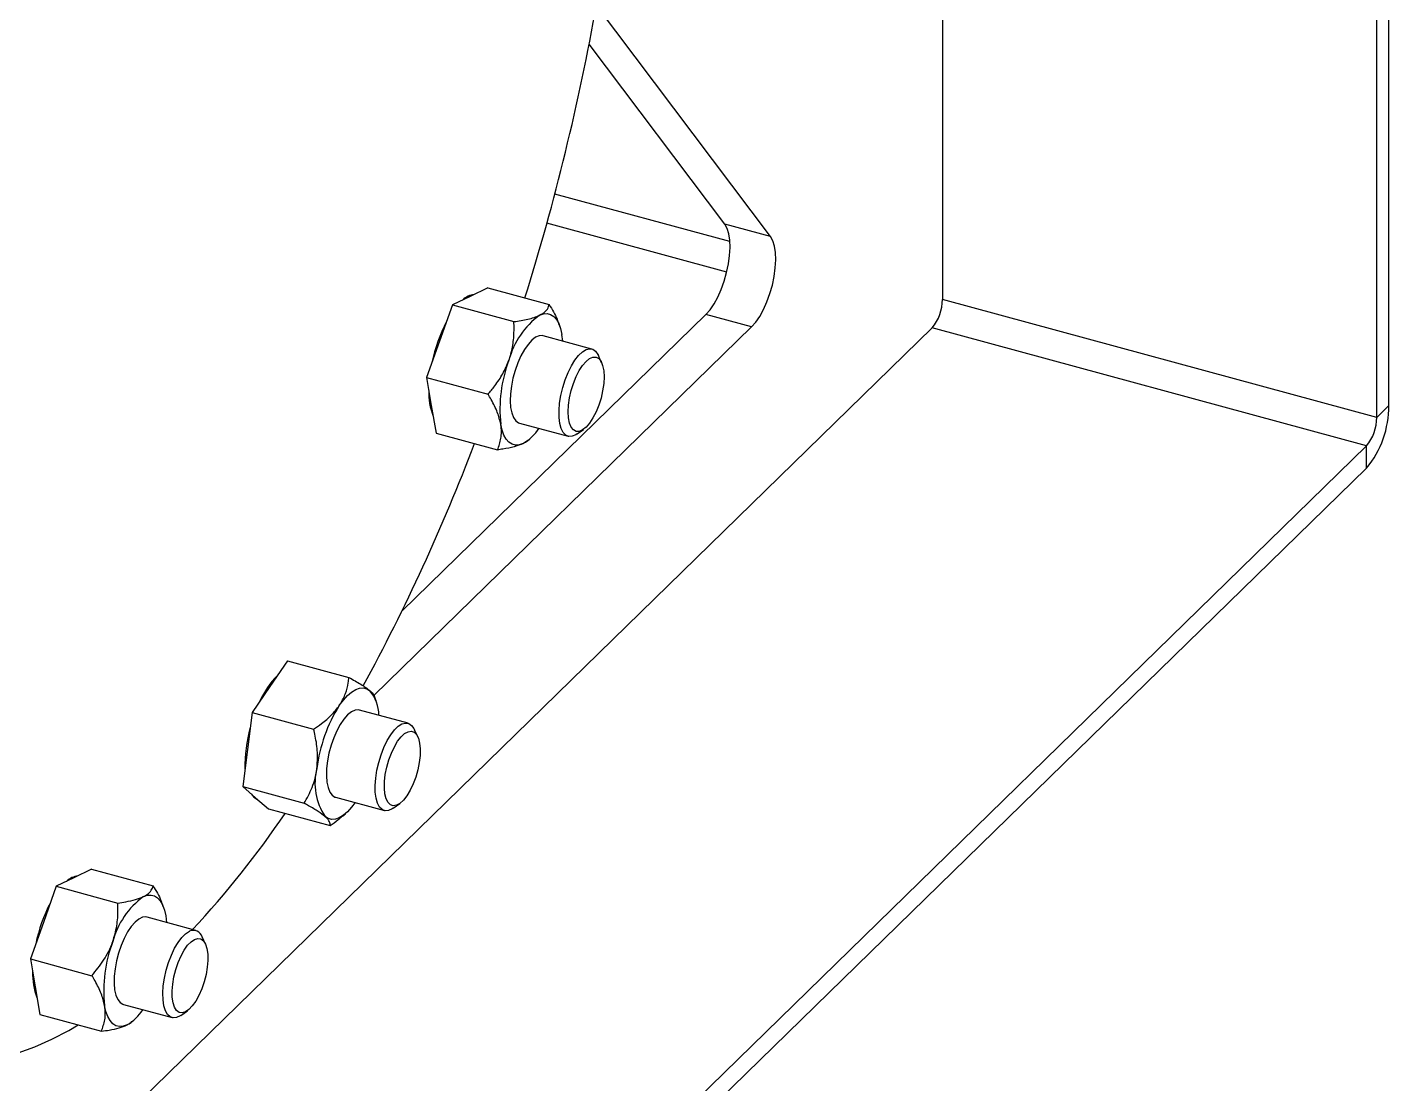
# Model space of a CAD drawing. Header units: inches. Extents: x 0.9 to 37.1, y -8.4 to 11.7.
# Drawn here: x 36.9664 to 37.1036, y 1.2633 to 1.3698 of the extents above; entities that cross this region are included whole.
import ezdxf

# ---------------------------------------------------------------- set-up
doc = ezdxf.new("R2010")
doc.units = ezdxf.units.IN
doc.header["$MEASUREMENT"] = 0

msp = doc.modelspace()

# ---------------------------------------------------------------- linework, layer by layer
at = {"color": 7, "linetype": 'Continuous', "lineweight": 25}
for p, q in [((37.05860578245871, 1.449379206393545), (37.05860578245871, 1.342398325230914)), ((37.10358140667955, 1.331691442438752), (37.10358140667955, 1.429743497552403)), ((37.1023660541042, 1.330505221066866), (37.1023660541042, 1.428557276180517)), ((37.04128332870542, 1.348721223746305), (37.02374353634006, 1.372007131262095)), ((37.03667698432169, 1.349973129447784), (37.02301407565872, 1.368112068660704)), ((37.03719006994942, 1.348218657007727), (37.0195498678823, 1.353012885945761)), ((37.03688061415699, 1.345153823336581), (37.01875912131403, 1.350078856794674)), ((37.04128332870542, 1.348721223746305), (37.03667698432169, 1.349973129447784)), ((37.01279148554298, 1.343558665540575), (37.0110130043907, 1.342698066810524)), ((37.01279148554298, 1.343558665540575), (37.0189870187391, 1.341874852372086)), ((37.00923452323843, 1.341837468080473), (37.00793258467466, 1.338175499380915)), ((37.0110130043907, 1.342698066810524), (37.00923452323843, 1.341837468080473)), ((37.00923452323843, 1.341837468080473), (37.01543005643455, 1.340153654911984)), ((37.1023660541042, 1.330505221066866), (37.05860578245871, 1.342398325230914)), ((37.00414348535369, 1.310971891299213), (37.03477641613654, 1.340870570839181)), ((37.03938276052028, 1.339618665137702), (37.03477641613654, 1.340870570839181)), ((37.05758488629542, 1.339526845808243), (36.88541203229278, 1.171480862098829)), ((37.00132994246421, 1.302477948151913), (37.03938276052028, 1.339618665137702)), ((37.02007018825192, 1.339655643103154), (37.0200211808914, 1.339797416261028)), ((37.10134515794092, 1.327633741644195), (37.05758488629542, 1.339526845808243)), ((37.00793258467466, 1.338175499380915), (37.00663064611089, 1.334513530681356)), ((37.02329345206094, 1.337395443064468), (37.01838447085119, 1.338729598970534)), ((37.02035004045353, 1.33819539926968), (37.02026967159477, 1.33885439890482)), ((37.0242721966096, 1.336013377676165), (37.0239414755003, 1.336745707180037)), ((37.00663064611089, 1.334513530681356), (37.00710718869939, 1.33171216071185)), ((37.00663064611089, 1.334513530681356), (37.01282617930701, 1.332829717512868)), ((37.00710718869939, 1.33171216071185), (37.0075837312879, 1.328910790742343)), ((37.10358140667955, 1.331691442438752), (37.1023660541042, 1.330505221066866)), ((37.01599403290625, 1.329934063979889), (37.020903014116, 1.328599908073823)), ((37.0075837312879, 1.328910790742343), (37.01377926448403, 1.327226977573854)), ((37.01685101491763, 1.328172658140899), (37.01697911738054, 1.328282153126)), ((37.02179076810003, 1.328832252562306), (37.02244667616824, 1.329296437396634)), ((36.924785958988, 1.155306550793693), (37.10134515794092, 1.327633741644195)), ((37.10134515794092, 1.32540153513195), (37.10134515794092, 1.327633741644195)), ((36.924785958988, 1.153074344281448), (37.10134515794092, 1.32540153513195)), ((36.99261655333801, 1.305974743039235), (36.99083807218573, 1.303363637516323)), ((36.99261655333801, 1.305974743039235), (36.99881208653414, 1.304290929870747)), ((36.99083807218573, 1.303363637516323), (36.98905959103345, 1.300752531993409)), ((37.00154604799748, 1.301932437360034), (37.00139669225963, 1.302364507856735)), ((36.98905959103345, 1.300752531993409), (36.98858304844495, 1.297020921672961)), ((36.98905959103345, 1.300752531993409), (36.99525512422958, 1.299068718824921)), ((37.00476931180649, 1.299672237321348), (36.99986033059675, 1.301006393227414)), ((37.00574805635516, 1.298290171933045), (37.00541733524586, 1.299022501436917)), ((36.98858304844495, 1.297020921672961), (36.98810650585644, 1.293289311352513)), ((36.98810650585644, 1.293289311352513), (36.99430203905257, 1.291605498184024)), ((36.98810650585644, 1.293289311352513), (36.98940844442021, 1.292168806554977)), ((36.98940844442021, 1.292168806554977), (36.99071038298398, 1.291048301757442)), ((36.99071038298398, 1.291048301757442), (36.99690591618011, 1.289364488588953)), ((36.99746989265181, 1.292210858236768), (37.00237887386155, 1.290876702330702)), ((37.00326662784558, 1.291109046819186), (37.0039225359138, 1.291573231653514)), ((36.99815021430642, 1.290298452778456), (36.99845497712609, 1.29055894738288)), ((36.97109902941144, 1.284097726640284), (36.96932054825916, 1.283237127910232)), ((36.97287751056372, 1.284958325370334), (36.97109902941144, 1.284097726640284)), ((36.97287751056372, 1.284958325370334), (36.97907304375984, 1.283274512201846)), ((36.96932054825916, 1.283237127910232), (36.96801860969539, 1.279575159210674)), ((36.96932054825916, 1.283237127910232), (36.97551608145529, 1.281553314741743)), ((36.98337947708168, 1.278795102894228), (36.97847049587192, 1.280129258800294)), ((36.98015621327266, 1.281055302932913), (36.98010720591214, 1.281197076090788)), ((36.9803556966155, 1.28025405873458), (36.98043606547427, 1.27959505909944)), ((36.96801860969539, 1.279575159210674), (36.96671667113162, 1.275913190511116)), ((36.98435822163034, 1.277413037505924), (36.98402750052104, 1.278145367009797)), ((36.96671667113162, 1.275913190511116), (36.97291220432775, 1.274229377342628)), ((36.96671667113162, 1.275913190511116), (36.96719321372013, 1.273111820541609)), ((36.96719321372013, 1.273111820541609), (36.96766975630864, 1.270310450572103)), ((36.97608005792699, 1.271333723809648), (36.98098903913673, 1.269999567903582)), ((36.98187679312076, 1.270231912392065), (36.98253270118898, 1.270696097226394)), ((36.96766975630864, 1.270310450572103), (36.97386528950476, 1.268626637403614)), ((36.97695947810838, 1.269591496892242), (36.97706514240128, 1.269681812955759))]:
    msp.add_line(p, q, dxfattribs=at)
at = {"color": 7, "linetype": 'Continuous', "lineweight": 25, "flags": 128}
for points in [[(37.03477641613654, 1.340870570839181), (37.03519389152883, 1.341344378835702), (37.03559895991945, 1.341936784105749), (37.03597958303188, 1.342630180885444), (37.03632444908182, 1.343403962032019), (37.03662330895341, 1.344235131449983), (37.03686728079397, 1.345098987514868), (37.03704911397487, 1.345969857183787), (37.03716340457382, 1.346821858975713), (37.03720675597467, 1.347629672146333), (37.03717787981189, 1.348369289198318), (37.03707763425967, 1.349018729363036), (37.03690899852769, 1.349558691849676), (37.03667698432169, 1.349973129447784)], [(37.03938276052028, 1.339618665137702), (37.03980023591257, 1.340092473134223), (37.04020530430319, 1.34068487840427), (37.04058592741562, 1.341378275183965), (37.04093079346556, 1.34215205633054), (37.04122965333714, 1.342983225748505), (37.04147362517771, 1.343847081813389), (37.04165545835861, 1.344717951482309), (37.04176974895756, 1.345569953274234), (37.0418131003584, 1.346377766444855), (37.04178422419562, 1.347117383496839), (37.04168397864341, 1.347766823661557), (37.04151534291143, 1.348306786148197), (37.04128332870542, 1.348721223746305)], [(37.01801464785398, 1.340795170144276), (37.01840966193297, 1.340934437822778), (37.01878379445756, 1.340960733076085), (37.01913064391655, 1.340873605985123), (37.01944427561951, 1.340674547318573), (37.01971932324105, 1.34036696302541), (37.01995108064011, 1.339956115958169), (37.02013558238335, 1.339449035824078), (37.02026967159477, 1.33885439890482)], [(37.01838447085119, 1.338729598970534), (37.01832081334884, 1.338743880884959), (37.01798107097763, 1.338730223752684), (37.01761587888907, 1.338575198673602), (37.01723697465737, 1.338283788281309), (37.01685653657629, 1.337865358745587), (37.01648679223879, 1.337333358736), (37.01613962553211, 1.336704887170586), (37.01582619467985, 1.336000143642565), (37.01555657360748, 1.335241779188795), (37.01533942815811, 1.334454168266802), (37.01518173756518, 1.333662625339669), (37.01508857013407, 1.332892591248356), (37.01506292034267, 1.332168815522146), (37.0151056125964, 1.331514560908402), (37.01521527473108, 1.330950855688734), (37.01538838211549, 1.330495817812719), (37.01561937093584, 1.330164072572099), (37.0159008170214, 1.329966282531869), (37.01599403290625, 1.329934063979889)], [(37.02059431100525, 1.33429201614424), (37.02088701530904, 1.33502652706014), (37.02121864914886, 1.335695829019775), (37.02157855354022, 1.336278410107459), (37.02195516085985, 1.336755545687683), (37.02233636663863, 1.337111900230313), (37.02270991860917, 1.337336020207136), (37.02306381050379, 1.337420702217694), (37.02338666794579, 1.337363224512488), (37.02366811403135, 1.337165434472258), (37.0238991028517, 1.336833689231638), (37.0239414755003, 1.336745707180037)], [(37.0214311233862, 1.33393068472498), (37.02170469000043, 1.334610046397876), (37.02201679989915, 1.335221080606549), (37.02235545887397, 1.335740305649033), (37.02270765245044, 1.336147767998129), (37.0230598460269, 1.336427809104269), (37.02339850500172, 1.336569667144793), (37.02371061490044, 1.336567890594758), (37.02398418151468, 1.336422547725986), (37.02420869183285, 1.336139223983416), (37.02437551804935, 1.335728807339583), (37.02447824912625, 1.335207069875946), (37.02451293716585, 1.33459406167064), (37.02447824912625, 1.333913340285214), (37.02437551804935, 1.333191065460757), (37.02420869183285, 1.332454993813719), (37.02398418151468, 1.3317334121647), (37.02371061490044, 1.331054050491804), (37.02339850500172, 1.33044301628313), (37.0230598460269, 1.329923791240647), (37.02270765245044, 1.329516328891551), (37.02235545887397, 1.329236287785411), (37.02201679989915, 1.329094429744887), (37.02170469000043, 1.329096206294921), (37.0214311233862, 1.329241549163693), (37.02120661306802, 1.329524872906264), (37.02103978685152, 1.329935289550097), (37.02093705577462, 1.330457027013733), (37.02090236773503, 1.33107003521904), (37.02093705577462, 1.331750756604466), (37.02103978685152, 1.332473031428922), (37.02120661306802, 1.33320910307596), (37.0214311233862, 1.33393068472498)], [(37.02179076810003, 1.328832252562306), (37.02167160607812, 1.328754308370755), (37.02130641398956, 1.328599283291673), (37.02096667161835, 1.328585626159398), (37.02066329856383, 1.328713775925398), (37.02040604548561, 1.328979613750753), (37.02020318070929, 1.329374595389023), (37.02006122447568, 1.329886025805363), (37.01998473937495, 1.330497467205385), (37.01997618370115, 1.331189267359396), (37.0200358324407, 1.331939191241232), (37.02016176843401, 1.33272313568029), (37.02034994399464, 1.333515904057269), (37.02059431100525, 1.33429201614424)], [(37.01636385590346, 1.327868492806146), (37.01596884182447, 1.327729225127644), (37.01559470929988, 1.327702929874337), (37.0152478598409, 1.3277900569653), (37.01493422813794, 1.32798911563185), (37.0146591805164, 1.328296699925013), (37.01442742311733, 1.328707546992254), (37.0142429213741, 1.329214627126345), (37.01410883216268, 1.329809264045602)], [(36.99783971564901, 1.301460740850075), (36.99824885248198, 1.302009543838256), (36.99866511162428, 1.302465935620222), (36.99908137076658, 1.30282210720605), (36.99949050759954, 1.303071964401156), (36.99988552167852, 1.303211232079658), (37.00025965420312, 1.303237527332965), (37.0006065036621, 1.303150400242002), (37.00092013536506, 1.302951341575453)], [(36.99986033059675, 1.301006393227414), (36.99976960653095, 1.301024977509188), (36.99942731259247, 1.300999459781933), (36.99906052088774, 1.300832817035527), (36.99868102040394, 1.300530405304952), (36.99830100859886, 1.300101944352055), (36.99793269936461, 1.299561205264399), (36.99758793046301, 1.298925567841185), (36.99727778305025, 1.298215461992198), (36.99701222551936, 1.297453711103702), (36.99679979310787, 1.296664798476024), (36.99664731356829, 1.295874080410137), (36.99655968771847, 1.295106971235283), (36.99653973192535, 1.294388126471522), (36.99658808758451, 1.293740650381029), (36.99670320050529, 1.293185353378097), (36.9968813708637, 1.2927400831653), (36.99711687211783, 1.292419151093647), (36.99740213506358, 1.292232872183985), (36.99746989265181, 1.292210858236768)], [(37.00302361914625, 1.298510445990839), (37.00339929201444, 1.298997004753649), (37.00378058312479, 1.299363918180972), (37.00415523746729, 1.299599393373359), (37.00451121334312, 1.299695861964375), (37.00483706939472, 1.299650223374131), (37.00512233234048, 1.29946394446447), (37.00535783359459, 1.299143012392816), (37.00541733524586, 1.299022501436917)], [(37.00326662784558, 1.291109046819186), (37.00317868357056, 1.291050278522589), (37.00281189186583, 1.290883635776183), (37.00246959792735, 1.290858118048929), (37.00216280336396, 1.290974545501577), (37.00190136880535, 1.291229176060003), (37.00169369697333, 1.291613825688547), (37.00154646261149, 1.292116131431658), (37.00146439795333, 1.292719948769453), (37.0014501406245, 1.293405870515873), (37.00150414886727, 1.294151850581611), (37.0016246868123, 1.294933912553558), (37.00180788027083, 1.295726920316454), (37.0020478412544, 1.296505385948309), (37.00233685721954, 1.297244288923193), (37.00266563895532, 1.297919880291522), (37.00302361914625, 1.298510445990839)], [(37.00371627012981, 1.297855539270414), (37.00406544092645, 1.298302221866213), (37.00441914913577, 1.298626184691589), (37.00476380194964, 1.298814978036843), (37.00508615455369, 1.298861346679593), (37.00537381911816, 1.2987635086989), (37.00561574085513, 1.298525223953497), (37.00580262284794, 1.298155649592517), (37.00592728332641, 1.297668988151393), (37.00598493165825, 1.297083941756383), (37.0059733524504, 1.296422993412351), (37.00589299068533, 1.295711542993494), (37.0057469346206, 1.294976931140422), (37.00554079710887, 1.294247388574674), (37.00528249989911, 1.293550951207919), (37.00498196920825, 1.292914382737596), (37.00465075426217, 1.292362146133026), (37.00430158346553, 1.291915463537226), (37.00394787525622, 1.29159150071185), (37.00360322244235, 1.291402707366596), (37.00328086983829, 1.291356338723847), (37.00299320527382, 1.291454176704539), (37.00275128353685, 1.291692461449942), (37.00256440154403, 1.292062035810922), (37.00243974106557, 1.292548697252047), (37.00238209273374, 1.293133743647056), (37.00239367194158, 1.293794691991088), (37.00247403370665, 1.294506142409946), (37.00262008977138, 1.295240754263018), (37.00282622728312, 1.295970296828766), (37.00308452449287, 1.29666673419552), (37.00338505518374, 1.297303302665844), (37.00371627012981, 1.297855539270414)], [(36.99943546225415, 1.291676658535915), (36.99908137076658, 1.291207707625927), (36.99866511162428, 1.29075131584396), (36.99824885248198, 1.290395144258132), (36.99783971564901, 1.290145287063026), (36.99744470157002, 1.290006019384524), (36.99707056904543, 1.289979724131217), (36.99672371958645, 1.29006685122218), (36.99641008788349, 1.290265909888729)], [(36.97810067287472, 1.282194829974036), (36.97849568695371, 1.282334097652538), (36.9788698194783, 1.282360392905845), (36.97921666893728, 1.282273265814882), (36.97953030064024, 1.282074207148332), (36.97980534826178, 1.28176662285517), (36.98003710566085, 1.281355775787928), (36.98022160740408, 1.280848695653837), (36.9803556966155, 1.28025405873458)], [(36.97847049587192, 1.280129258800294), (36.97835245806072, 1.280151157085878), (36.97800768915912, 1.28011378447442), (36.97763937992487, 1.279935561354733), (36.9772593681198, 1.279622215964526), (36.97687986763599, 1.279183819482463), (36.97651307593126, 1.278634462332189), (36.97617078199278, 1.277991801304529), (36.97586398742939, 1.277276492053693), (36.97560255287078, 1.276511525207563), (36.97539488103877, 1.275721487429989), (36.97524764667692, 1.274931771185188), (36.97516558201876, 1.27416775860305), (36.97515132468993, 1.273454005676594), (36.9752053329327, 1.272813453012156), (36.97532587087773, 1.272266688499418), (36.97550906433626, 1.271831285599701), (36.97574902531983, 1.271521238520451), (36.97603804128497, 1.271346512429903), (36.97608005792699, 1.271333723809648)], [(36.98187679312076, 1.270231912392065), (36.98182015508379, 1.270193265349143), (36.98145184584953, 1.270015042229456), (36.98110707694794, 1.269977669617998), (36.98079692953517, 1.270082348701252), (36.98053137200428, 1.270325715007351), (36.98031893959279, 1.270699946542975), (36.98016646005321, 1.27119301519865), (36.9800788342034, 1.271789073342085), (36.98005887841028, 1.272468963174111), (36.98010723406944, 1.273210832476112), (36.98022234699022, 1.27399083695831), (36.98040051734863, 1.274783906634856), (36.98063601860275, 1.275564551593807), (36.98092128154851, 1.276307681263865), (36.98124713760011, 1.276989410845985), (36.98160311347593, 1.27758782899047), (36.98197776781844, 1.278083702045775), (36.98235905892879, 1.278461092243897), (36.98273473179697, 1.27870786995335), (36.98273473179697, 1.27870786995335)], [(36.98326091953735, 1.277890490004412), (36.98359213448342, 1.277984805282299), (36.9838926651743, 1.27793489114694), (36.98415096238405, 1.277742665770567), (36.98435709989578, 1.277415516266591), (36.98450315596051, 1.276966014806983), (36.98458351772558, 1.276411435480752), (36.98459509693343, 1.275773090460393), (36.98453744860159, 1.275075510987052), (36.98441278812313, 1.274345504648681), (36.98422590613032, 1.273611125179472), (36.98398398439334, 1.272900594370582), (36.98369631982888, 1.272241217522526), (36.98337396722481, 1.271658334117792), (36.98302931441095, 1.27117434403874), (36.98267560620163, 1.270807846752681), (36.98232643540499, 1.270572926544786), (36.98199522045892, 1.2704786112669), (36.98169468976806, 1.270528525402259), (36.98143639255829, 1.270720750778632), (36.98123025504657, 1.271047900282608), (36.98108419898183, 1.271497401742216), (36.98100383721676, 1.272051981068448), (36.98099225800892, 1.272690326088806), (36.98104990634076, 1.273387905562147), (36.98117456681922, 1.274117911900517), (36.98136144881202, 1.274852291369726), (36.981603370549, 1.275562822178617), (36.98189103511347, 1.276222199026673), (36.98221338771753, 1.276805082431407), (36.9825580405314, 1.277289072510459), (36.98291174874071, 1.277655569796518), (36.98326091953735, 1.277890490004412)], [(36.97644988092419, 1.269268152635906), (36.9760548668452, 1.269128884957404), (36.97568073432061, 1.269102589704097), (36.97533388486163, 1.269189716795059), (36.97502025315868, 1.26938877546161), (36.97474520553713, 1.269696359754772), (36.97451344813807, 1.270107206822014), (36.97432894639483, 1.270614286956105), (36.97419485718341, 1.271208923875362)], [(36.96548823572491, 1.266444013961545), (36.96716810142024, 1.267063664334355), (36.96886800484385, 1.267821798543507), (36.97058545115303, 1.268717303922501), (36.97152696854035, 1.269262142937585)]]:
    msp.add_lwpolyline(points, dxfattribs=at)
at = {"color": 7, "linetype": 'Continuous', "lineweight": 25}
for centre, radius, start, end in [((36.78324983572308, 1.415120709845493), 0.2443275182733034, 342.7181963375587, 349.879458427476), ((37.01177248920538, 1.340713929339224), 0.002215239680967086, 98.68060415679075, 132.9636421664591), ((37.0541324424154, 1.342371511234746), 0.004473420406517476, 320.5129436103451, 0.3434369839134369), ((37.02282973892927, 1.334205151789004), 0.008161705948279727, 126.1542656647852, 165.326465532524), ((37.02264028077611, 1.33287243105314), 0.01578845667493203, 152.5027461692479, 168.4391243769448), ((37.02783553655674, 1.331340677851966), 0.0138118659770657, 159.0790953833281, 186.3658546268562), ((37.01336419403312, 1.33298770131664), 0.006516959525266989, 177.9866373101771, 201.3217654583337), ((37.0938889963807, 1.331594901927113), 0.0096928910791142, 320.2857092352176, 0.5706713590326876), ((37.0140690021842, 1.331856916286538), 0.00460150795411037, 299.9152035903131, 327.7261374858701), ((37.0978927140609, 1.330478407070697), 0.004473420406514357, 320.5129436103309, 0.3434369839279017), ((36.8228384329845, 1.399643234918492), 0.2018201149423099, 331.5277889224989, 339.1640903028313), ((36.99757182455888, 1.298535351404337), 0.00843179149877929, 134.9776480799043, 156.5030831174016), ((36.99804290203497, 1.300495098890049), 0.003783067507375965, 359.6530887508011, 40.486793583006), ((37.01072652307388, 1.293306876459214), 0.01524976426408524, 147.6772521365573, 173.1791284576977), ((37.00290308980935, 1.295312852704046), 0.01457153487821975, 164.4810542025301, 180.9638958076552), ((37.00136415943911, 1.293604911570738), 0.005974257879486107, 165.3287710282204, 213.9796317402833), ((36.9902186099359, 1.293360494627442), 0.001494777273012968, 212.5817395976792, 245.9848312731961), ((36.90907537167875, 1.347397319967442), 0.1008361495917271, 317.1977403548059, 325.7128317836309), ((36.97183455273606, 1.282163107088264), 0.002162733346371992, 98.25106825909667, 133.393178064175), ((36.98264911782928, 1.274298714601479), 0.01570750262590391, 152.378538302668, 168.4778422915895), ((36.98291576395001, 1.275604811618765), 0.008161705948278006, 126.1542656647871, 165.3264655325317), ((36.98313420352871, 1.277859153138182), 0.0009380287292002538, 17.76554682152537, 115.2053009353195), ((36.98792156157747, 1.272740337681726), 0.01381186597705471, 159.0790953833136, 186.3658546268641), ((36.97357178201185, 1.274408040288141), 0.006637767769112198, 178.2018903098192, 201.106512458691), ((36.97415502720493, 1.273256576116301), 0.004601507954114761, 299.9152035903375, 327.7261374858624)]:
    msp.add_arc(centre, radius, start, end, dxfattribs=at)
for points, knots in [([(37.01801464785399, 1.340795170144276), (37.01823280346804, 1.340923886580343), (37.01867699808322, 1.341185970817947), (37.01890501932969, 1.341569379965662), (37.01896850269088, 1.341805874536162), (37.0189870187391, 1.341874852372086)], [0, 0, 0, 0, 0.4060446745436591, 0.8267623950146719, 1, 1, 1, 1]), ([(37.0189870187391, 1.341874852372086), (37.01929056835854, 1.341379029481263), (37.01972271861212, 1.34067314822071), (37.01991962947134, 1.339987221801068), (37.01997822682529, 1.339783101655774)], [0, 0, 0, 0, 0.7024168490246165, 1, 1, 1, 1]), ([(37.01543005643455, 1.340153654911984), (37.01591817066219, 1.340229896899363), (37.01691217880845, 1.340385158008854), (37.01768906999012, 1.340638773912693), (37.01800606089479, 1.340791045269068), (37.01801464785398, 1.340795170144276)], [0, 0, 0, 0, 0.4841952181635705, 0.9860273763411899, 0.9999999999999999, 0.9999999999999999, 0.9999999999999999, 0.9999999999999999]), ([(37.01493422813794, 1.336272602714667), (37.01496307221431, 1.336356359662813), (37.01515240164428, 1.336906131305437), (37.01538415115716, 1.337965501944621), (37.01546419265956, 1.339184870087279), (37.01543850831887, 1.339913790742202), (37.01543005643455, 1.340153654911984)], [0, 0, 0, 0, 0.06625438873007879, 0.4348867160202251, 0.8140395284738102, 1, 1, 1, 1]), ([(37.01282617930701, 1.332829717512868), (37.01305617393567, 1.333107212741594), (37.01360031949508, 1.333763740232451), (37.01436160336313, 1.334897354735632), (37.01474174659328, 1.335810328173058), (37.01493422813794, 1.336272602714667)], [0, 0, 0, 0, 0.2654708005955052, 0.6280788300799376, 1, 1, 1, 1]), ([(37.01410883216268, 1.329809264045602), (37.01401153076011, 1.330209476472624), (37.01381341181984, 1.331024363615404), (37.01329412690625, 1.332050936857702), (37.01293184519383, 1.332653863317454), (37.01282617930701, 1.332829717512868)], [0, 0, 0, 0, 0.4060446745436633, 0.8267623950146796, 0.9999999999999999, 0.9999999999999999, 0.9999999999999999, 0.9999999999999999]), ([(37.01377926448403, 1.327226977573854), (37.01391686267425, 1.327604888866121), (37.01419707110549, 1.328374476970309), (37.01419414194205, 1.329299240086633), (37.01411108216698, 1.329795812409572), (37.01410883216268, 1.329809264045602)], [0, 0, 0, 0, 0.4841952181635776, 0.98602737634119, 0.9999999999999999, 0.9999999999999999, 0.9999999999999999, 0.9999999999999999]), ([(37.01682365980459, 1.328205782581258), (37.01670326165826, 1.328091491098504), (37.01657764107799, 1.32797224206667), (37.01637238886916, 1.327872633827074), (37.01636385590346, 1.327868492806146)], [0, 0, 0, 0, 0.9584269238707149, 0.9999999999999999, 0.9999999999999999, 0.9999999999999999, 0.9999999999999999]), ([(37.01636385590346, 1.327868492806146), (37.01608442530743, 1.327756429597215), (37.01551546646301, 1.32752825360374), (37.01456472413675, 1.327341264559479), (37.01395662684446, 1.327252784385785), (37.01377926448403, 1.327226977573854)], [0, 0, 0, 0, 0.4060446745436567, 0.8267623950146704, 1, 1, 1, 1]), ([(36.99783971564901, 1.301460740850075), (36.99787942913689, 1.301520528766757), (36.99814010422052, 1.3019129702524), (36.99850503990351, 1.302678641135953), (36.99873236120487, 1.303573230505143), (36.99879234711479, 1.304113232658638), (36.99881208653414, 1.304290929870747)], [0, 0, 0, 0, 0.06625438873007958, 0.4348867160202253, 0.8140395284738108, 1, 1, 1, 1]), ([(36.99881208653414, 1.304290929870747), (36.99922612800734, 1.304059233389167), (37.00006929252491, 1.303587400819844), (37.00068138827709, 1.303155922013318), (37.00091383852572, 1.302956737285871), (37.00092013536506, 1.302951341575453)], [0, 0, 0, 0, 0.4841952181635721, 0.9860273763411905, 1, 1, 1, 1]), ([(37.00092013536506, 1.302951341575453), (37.00108256291603, 1.302799374733652), (37.00132564338509, 1.302571949207823), (37.00135992004266, 1.302409616372312), (37.00137129287103, 1.302355755126536)], [0, 0, 0, 0, 0.6682048606718283, 1, 1, 1, 1]), ([(36.99525512422958, 1.299068718824921), (36.99552546586828, 1.29925724155011), (36.99616506864109, 1.299703268504542), (36.99708542699796, 1.300486094795568), (36.99758616978258, 1.301133124256597), (36.99783971564901, 1.301460740850075)], [0, 0, 0, 0, 0.2654708005955059, 0.628078830079939, 1, 1, 1, 1]), ([(36.99558469190823, 1.295118025006713), (36.99562071832882, 1.295648369476488), (36.99569407303986, 1.296728223225356), (36.99549063687365, 1.298063074527887), (36.99530830465498, 1.29884163721015), (36.99525512422958, 1.299068718824921)], [0, 0, 0, 0, 0.4060446745436606, 0.826762395014679, 1, 1, 1, 1]), ([(36.99430203905257, 1.291605498184024), (36.99458778275165, 1.292128004034548), (36.9951696784403, 1.293192048150615), (36.99549634013579, 1.294438502049339), (36.99558236167282, 1.295100102916317), (36.99558469190823, 1.295118025006713)], [0, 0, 0, 0, 0.484195218163577, 0.9860273763411884, 1, 1, 1, 1]), ([(36.99641008788349, 1.290265909888729), (36.99619732119905, 1.29043098478576), (36.99576409918028, 1.290767099813936), (36.99497128122771, 1.291236640828803), (36.99445315868229, 1.291522207577106), (36.99430203905257, 1.291605498184024)], [0, 0, 0, 0, 0.406044674543657, 0.8267623950146687, 1, 1, 1, 1]), ([(36.99690591618011, 1.289364488588953), (36.99691521659621, 1.289481129816139), (36.99693415619853, 1.289718660958334), (36.99664579297839, 1.290062156199397), (36.99641630449173, 1.290260535983405), (36.99641008788349, 1.290265909888729)], [0, 0, 0, 0, 0.4841952181635767, 0.9860273763411904, 1, 1, 1, 1]), ([(36.99690591618011, 1.289364488588953), (36.99718124989197, 1.289550383902122), (36.99762280546672, 1.28984850617452), (36.99799756572864, 1.290187875324124), (36.9981386427582, 1.290315629508371)], [0, 0, 0, 0, 0.6235539252873776, 1, 1, 1, 1]), ([(36.97810067287472, 1.282194829974036), (36.9781403863626, 1.282214690759072), (36.97840106144623, 1.282345054826229), (36.97876599712922, 1.282621486550279), (36.97899331843058, 1.282975065955691), (36.9790533043405, 1.283200371460376), (36.97907304375984, 1.283274512201846)], [0, 0, 0, 0, 0.0662543887300789, 0.4348867160202249, 0.8140395284738107, 1, 1, 1, 1]), ([(36.97907304375984, 1.283274512201846), (36.97937659337927, 1.282778689311023), (36.97980874363286, 1.282072808050469), (36.98000565449207, 1.281386881630828), (36.98006425184602, 1.281182761485533)], [0, 0, 0, 0, 0.7024168490246193, 0.9999999999999999, 0.9999999999999999, 0.9999999999999999, 0.9999999999999999]), ([(36.97502025315868, 1.277672262544427), (36.97517174486114, 1.278192864793949), (36.97548020265068, 1.279252882052267), (36.97555029952346, 1.280564654390552), (36.97552380813777, 1.281330068222402), (36.97551608145529, 1.281553314741743)], [0, 0, 0, 0, 0.4060446745436611, 0.826762395014679, 1, 1, 1, 1]), ([(36.97551608145529, 1.281553314741743), (36.97578642309399, 1.281593628855878), (36.9764260258668, 1.28168900824067), (36.97734638422366, 1.281887498566863), (36.97784712700828, 1.282091523888487), (36.97810067287472, 1.282194829974036)], [0, 0, 0, 0, 0.2654708005955057, 0.6280788300799387, 1, 1, 1, 1]), ([(36.97291220432775, 1.274229377342628), (36.97332624580096, 1.27474105824947), (36.97416941031852, 1.275783058176714), (36.97478150607071, 1.27700542897961), (36.97501395631933, 1.277654675130642), (36.97502025315868, 1.277672262544427)], [0, 0, 0, 0, 0.484195218163577, 0.986027376341188, 1, 1, 1, 1]), ([(36.97419485718341, 1.271208923875362), (36.97409755578084, 1.271609136302384), (36.97389943684058, 1.272424023445164), (36.97338015192698, 1.273450596687461), (36.97301787021456, 1.274053523147214), (36.97291220432775, 1.274229377342628)], [0, 0, 0, 0, 0.4060446745436592, 0.8267623950146693, 1, 1, 1, 1]), ([(36.97386528950476, 1.268626637403614), (36.97400288769499, 1.26900454869588), (36.97428309612623, 1.269774136800067), (36.97428016696276, 1.270698899916399), (36.97419710718771, 1.271195472239332), (36.97419485718341, 1.271208923875362)], [0, 0, 0, 0, 0.4841952181635777, 0.9860273763411925, 1, 1, 1, 1]), ([(36.97386528950476, 1.268626637403614), (36.97413563114347, 1.268666951517748), (36.97477523391628, 1.26876233090254), (36.97569559227313, 1.268960821228734), (36.97619633505776, 1.269164846550357), (36.97644988092419, 1.269268152635906)], [0, 0, 0, 0, 0.2654708005955063, 0.6280788300799393, 1, 1, 1, 1]), ([(36.97644988092419, 1.269268152635906), (36.97648997304733, 1.269287929802196), (36.97669120376838, 1.269387195521286), (36.97682539373845, 1.269502905258519), (36.97693284842289, 1.269595561612009)], [0, 0, 0, 0, 0.1992346045726427, 0.9999999999999999, 0.9999999999999999, 0.9999999999999999, 0.9999999999999999])]:
    msp.add_open_spline(points, degree=3, knots=knots, dxfattribs=at)

doc.saveas('drawing.dxf')
